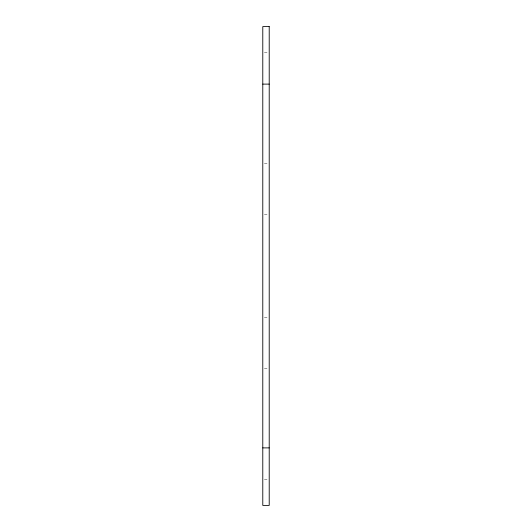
<?xml version="1.0" encoding="UTF-8"?>
<svg xmlns="http://www.w3.org/2000/svg" width="532" height="532" viewBox="0 0 532 532"><rect width="100%" height="100%" fill="white"/><g stroke="black" fill="none" stroke-linecap="round" stroke-linejoin="round"><path stroke-width="0.4" stroke-dasharray="2.66 2" d="M264.397 52.276L267.603 52.276M264.397 163.311L267.603 163.311M264.397 214.655L267.603 214.655M264.397 317.345L267.603 317.345M264.397 368.689L267.603 368.689M264.397 479.724L267.603 479.724"/><path stroke-width="0.8" d="M262.788 84.109L269.212 84.109M262.788 447.891L269.212 447.891M269.212 26.6L262.788 26.6L262.788 505.4L269.212 505.4L269.212 26.6"/></g></svg>
